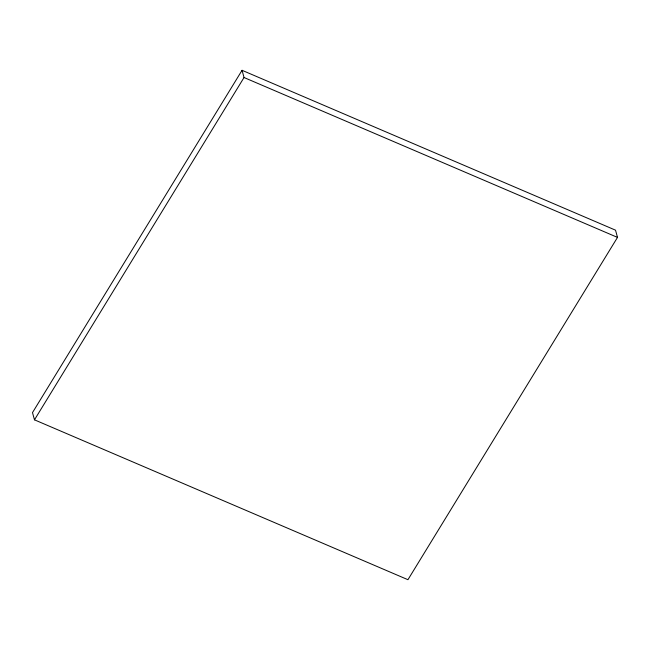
<?xml version="1.0" encoding="UTF-8"?>
<svg xmlns="http://www.w3.org/2000/svg" width="650" height="650" viewBox="0 0 650 650"><rect width="100%" height="100%" fill="white"/><g stroke="black" fill="none" stroke-linecap="round" stroke-linejoin="round"><path stroke-width="0.97" d="M242.06 70.297L32.5 412.596L34.474 419.827L407.94 579.702L617.5 237.404L615.526 230.173L242.06 70.297L244.034 77.521L34.474 419.827M244.034 77.521L617.5 237.404"/></g></svg>
